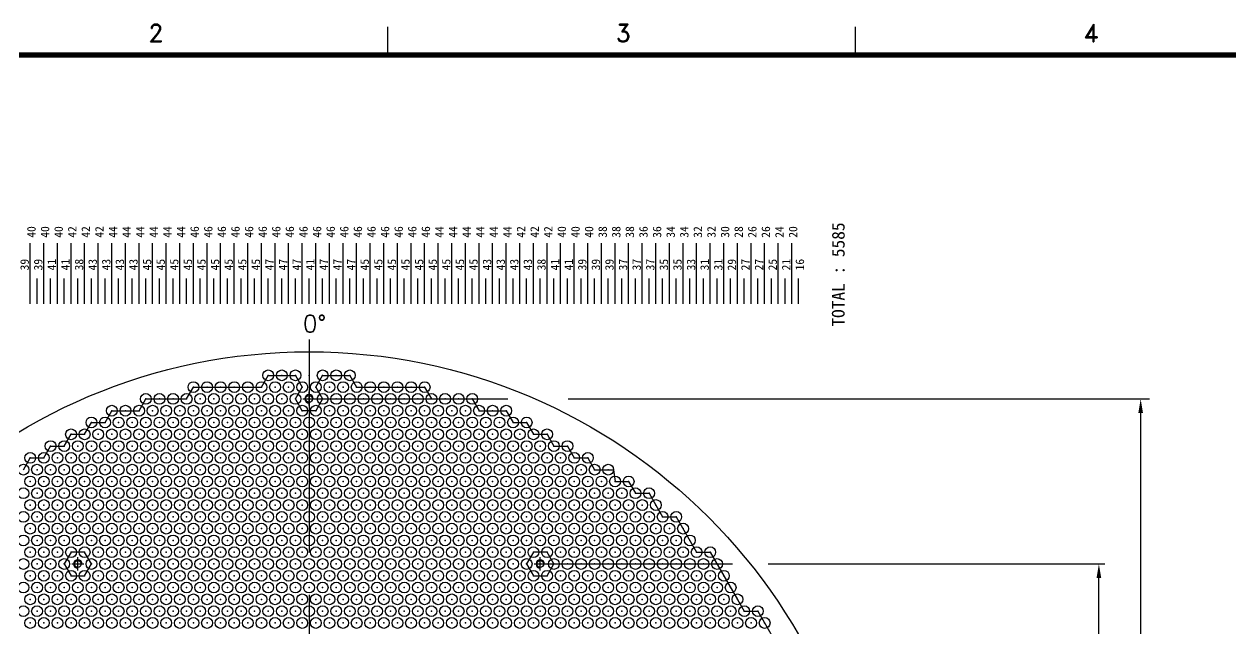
# Model space of a CAD drawing. Extents: x 193 to 9179, y 3 to 6441.
# Drawn here: x 1625 to 4464, y 5020 to 6441 of the extents above; entities that cross this region are included whole.
import ezdxf
from ezdxf.enums import TextEntityAlignment as Align

# ---------------------------------------------------------------- set-up
doc = ezdxf.new("R2010")
doc.units = 0
doc.header["$LTSCALE"] = 400
doc.header["$MEASUREMENT"] = 0
doc.linetypes.add('CENTER', pattern=[2, 1.25, -0.25, 0.25, -0.25])
doc.linetypes.add('HIDDEN', pattern=[0.375, 0.25, -0.125])
for name, color, linetype in [('1', 1, 'CENTER'), ('2', 2, 'HIDDEN'), ('3', 3, 'CONTINUOUS'), ('4', 4, 'CONTINUOUS')]:
    doc.layers.add(name, color=color, linetype=linetype)
doc.styles.add('ROMAND', font='romand')
doc.styles.add('ROMANS', font='romans.shx', dxfattribs={"bigfont": 'whgtxt.shx'})

msp = doc.modelspace()

# ---------------------------------------------------------------- linework, layer by layer
at = {"layer": '1'}
msp.add_line((2294.9, 5699.9), (2294.9, 2781.2), dxfattribs=at)
at = {"layer": '3', "linetype": 'CENTER'}
for p, q in [((2182.9, 5588.3), (2198.9, 5616)), ((2198.9, 5616), (2262.9, 5616)), ((2262.9, 5616), (2278.9, 5588.3)), ((2310.9, 5588.3), (2326.9, 5616)), ((2326.9, 5616), (2390.9, 5616)), ((2390.9, 5616), (2406.9, 5588.3)), ((2006.9, 5560.6), (2022.9, 5588.3)), ((2022.9, 5588.3), (2182.9, 5588.3)), ((2262.9, 5560.6), (2278.9, 5588.3)), ((2310.9, 5588.3), (2326.9, 5560.6)), ((2406.9, 5588.3), (2566.9, 5588.3)), ((2566.9, 5588.3), (2582.9, 5560.6)), ((1894.9, 5532.9), (1910.9, 5560.6)), ((1910.9, 5560.6), (2006.9, 5560.6)), ((2278.9, 5532.9), (2262.9, 5560.6)), ((2326.9, 5560.6), (2310.9, 5532.9)), ((2582.9, 5560.6), (2678.9, 5560.6)), ((2678.9, 5560.6), (2694.9, 5532.9)), ((1814.9, 5505.2), (1830.9, 5532.9)), ((1830.9, 5532.9), (1862.9, 5532.9)), ((1862.9, 5532.9), (1894.9, 5532.9)), ((2310.9, 5532.9), (2278.9, 5532.9)), ((2694.9, 5532.9), (2758.9, 5532.9)), ((2758.9, 5532.9), (2774.9, 5505.2)), ((1766.9, 5477.4), (1782.9, 5505.2)), ((1782.9, 5505.2), (1814.9, 5505.2)), ((2774.9, 5505.2), (2806.9, 5505.2)), ((2806.9, 5505.2), (2822.9, 5477.4)), ((1718.9, 5449.7), (1734.9, 5477.4)), ((1734.9, 5477.4), (1766.9, 5477.4)), ((2822.9, 5477.4), (2854.9, 5477.4)), ((2854.9, 5477.4), (2870.9, 5449.7)), ((1670.9, 5422), (1686.9, 5449.7)), ((1686.9, 5449.7), (1718.9, 5449.7)), ((2870.9, 5449.7), (2902.9, 5449.7)), ((2902.9, 5449.7), (2918.9, 5422)), ((1622.9, 5394.3), (1638.9, 5422)), ((1638.9, 5422), (1670.9, 5422)), ((2918.9, 5422), (2950.9, 5422)), ((2950.9, 5422), (2950.9, 5422)), ((2950.9, 5422), (2966.9, 5394.3)), ((2966.9, 5394.3), (3011.6, 5394.3)), ((3011.6, 5394.3), (3014.9, 5366.6)), ((3014.9, 5366.6), (3046.9, 5366.6)), ((3046.9, 5366.6), (3062.9, 5338.9)), ((3062.9, 5338.9), (3094.9, 5338.9)), ((3094.9, 5338.9), (3110.9, 5311.2)), ((3110.9, 5311.2), (3126.9, 5283.4)), ((3126.9, 5283.4), (3158.9, 5283.4)), ((3158.9, 5283.4), (3206.9, 5200.3)), ((1734.9, 5200.3), (1718.9, 5172.6)), ((1766.9, 5200.3), (1734.9, 5200.3)), ((1782.9, 5172.6), (1766.9, 5200.3)), ((2822.9, 5200.3), (2806.9, 5172.6)), ((2854.9, 5200.3), (2822.9, 5200.3)), ((2870.9, 5172.6), (2854.9, 5200.3)), ((3206.9, 5200.3), (3238.9, 5200.3)), ((3238.9, 5200.3), (3302.9, 5089.5)), ((1718.9, 5172.6), (1734.9, 5144.9)), ((1766.9, 5144.9), (1782.9, 5172.6)), ((2806.9, 5172.6), (2822.9, 5144.9)), ((2854.9, 5144.9), (2870.9, 5172.6)), ((1734.9, 5144.9), (1766.9, 5144.9)), ((2822.9, 5144.9), (2854.9, 5144.9)), ((3302.9, 5089.5), (3318.9, 5061.7)), ((3318.9, 5061.7), (3350.9, 5061.7)), ((3350.9, 5061.7), (3414.9, 4950.9))]:
    msp.add_line(p, q, dxfattribs=at)
at = {"layer": '3'}
for centre, radius in [((2294.9, 4341.2), 1330.2), ((2294.9, 5560.6), 8), ((1750.9, 5172.6), 8), ((2838.9, 5172.6), 8)]:
    msp.add_circle(centre, radius, dxfattribs=at)
at = {"layer": '4'}
for p, q in [((2480.5, 6369), (2480.5, 6435)), ((3580.5, 6369), (3580.5, 6435)), ((1638.9, 5784.2), (1638.9, 5926.9)), ((1670.9, 5784.2), (1670.9, 5926.9)), ((1702.9, 5784.2), (1702.9, 5926.9)), ((1734.9, 5784.2), (1734.9, 5926.9)), ((1766.9, 5784.2), (1766.9, 5926.9)), ((1798.9, 5784.2), (1798.9, 5926.9)), ((1830.9, 5784.2), (1830.9, 5926.9)), ((1862.9, 5784.2), (1862.9, 5926.9)), ((1894.9, 5784.2), (1894.9, 5926.9)), ((1926.9, 5784.2), (1926.9, 5926.9)), ((1958.9, 5784.2), (1958.9, 5926.9)), ((1990.9, 5784.2), (1990.9, 5926.9)), ((2022.9, 5784.2), (2022.9, 5926.9)), ((2054.9, 5784.2), (2054.9, 5926.9)), ((2086.9, 5784.2), (2086.9, 5926.9)), ((2118.9, 5784.2), (2118.9, 5926.9)), ((2150.9, 5784.2), (2150.9, 5926.9)), ((2182.9, 5784.2), (2182.9, 5926.9)), ((2214.9, 5784.2), (2214.9, 5926.9)), ((2246.9, 5784.2), (2246.9, 5926.9)), ((2278.9, 5784.2), (2278.9, 5926.9)), ((2310.9, 5784.2), (2310.9, 5926.9)), ((2342.9, 5784.2), (2342.9, 5926.9)), ((2374.9, 5784.2), (2374.9, 5926.9)), ((2406.9, 5784.2), (2406.9, 5926.9)), ((2438.9, 5784.2), (2438.9, 5926.9)), ((2470.9, 5784.2), (2470.9, 5926.9)), ((2502.9, 5784.2), (2502.9, 5926.9)), ((2534.9, 5784.2), (2534.9, 5926.9)), ((2566.9, 5784.2), (2566.9, 5926.9)), ((2598.9, 5784.2), (2598.9, 5926.9)), ((2630.9, 5784.2), (2630.9, 5926.9)), ((2662.9, 5784.2), (2662.9, 5926.9)), ((2694.9, 5784.2), (2694.9, 5926.9)), ((2726.9, 5784.2), (2726.9, 5926.9)), ((2758.9, 5784.2), (2758.9, 5926.9)), ((2790.9, 5784.2), (2790.9, 5926.9)), ((2822.9, 5784.2), (2822.9, 5926.9)), ((2854.9, 5784.2), (2854.9, 5926.9)), ((2886.9, 5784.2), (2886.9, 5926.9)), ((2918.9, 5784.2), (2918.9, 5926.9)), ((2950.9, 5784.2), (2950.9, 5926.9)), ((2982.9, 5784.2), (2982.9, 5926.9)), ((3014.9, 5784.2), (3014.9, 5926.9)), ((3046.9, 5784.2), (3046.9, 5926.9)), ((3078.9, 5784.2), (3078.9, 5926.9)), ((3110.9, 5784.2), (3110.9, 5926.9)), ((3142.9, 5784.2), (3142.9, 5926.9)), ((3174.9, 5784.2), (3174.9, 5926.9)), ((3206.9, 5784.2), (3206.9, 5926.9)), ((3238.9, 5784.2), (3238.9, 5926.9)), ((3270.9, 5784.2), (3270.9, 5926.9)), ((3302.9, 5784.2), (3302.9, 5926.9)), ((3334.9, 5784.2), (3334.9, 5926.9)), ((3366.9, 5784.2), (3366.9, 5926.9)), ((3398.9, 5784.2), (3398.9, 5926.9)), ((3430.9, 5784.2), (3430.9, 5926.9)), ((1654.9, 5784.2), (1654.9, 5843.6)), ((1686.9, 5784.2), (1686.9, 5843.6)), ((1718.9, 5784.2), (1718.9, 5843.6)), ((1750.9, 5784.2), (1750.9, 5843.6)), ((1782.9, 5784.2), (1782.9, 5843.6)), ((1814.9, 5784.2), (1814.9, 5843.6)), ((1846.9, 5784.2), (1846.9, 5843.6)), ((1878.9, 5784.2), (1878.9, 5843.6)), ((1910.9, 5784.2), (1910.9, 5843.6)), ((1942.9, 5784.2), (1942.9, 5843.6)), ((1974.9, 5784.2), (1974.9, 5843.6)), ((2006.9, 5784.2), (2006.9, 5843.6)), ((2038.9, 5784.2), (2038.9, 5843.6)), ((2070.9, 5784.2), (2070.9, 5843.6)), ((2102.9, 5784.2), (2102.9, 5843.6)), ((2134.9, 5784.2), (2134.9, 5843.6)), ((2166.9, 5784.2), (2166.9, 5843.6)), ((2198.9, 5784.2), (2198.9, 5843.6)), ((2230.9, 5784.2), (2230.9, 5843.6)), ((2262.9, 5784.2), (2262.9, 5843.6)), ((2294.9, 5784.2), (2294.9, 5843.6)), ((2326.9, 5784.2), (2326.9, 5843.6)), ((2358.9, 5784.2), (2358.9, 5843.6)), ((2390.9, 5784.2), (2390.9, 5843.6)), ((2422.9, 5784.2), (2422.9, 5843.6)), ((2454.9, 5784.2), (2454.9, 5843.6)), ((2486.9, 5784.2), (2486.9, 5843.6)), ((2518.9, 5784.2), (2518.9, 5843.6)), ((2550.9, 5784.2), (2550.9, 5843.6)), ((2582.9, 5784.2), (2582.9, 5843.6)), ((2614.9, 5784.2), (2614.9, 5843.6)), ((2646.9, 5784.2), (2646.9, 5843.6)), ((2678.9, 5784.2), (2678.9, 5843.6)), ((2710.9, 5784.2), (2710.9, 5843.6)), ((2742.9, 5784.2), (2742.9, 5843.6)), ((2774.9, 5784.2), (2774.9, 5843.6)), ((2806.9, 5784.2), (2806.9, 5843.6)), ((2838.9, 5784.2), (2838.9, 5843.6)), ((2870.9, 5784.2), (2870.9, 5843.6)), ((2902.9, 5784.2), (2902.9, 5843.6)), ((2934.9, 5784.2), (2934.9, 5843.6)), ((2966.9, 5784.2), (2966.9, 5843.6)), ((2998.9, 5784.2), (2998.9, 5843.6)), ((3030.9, 5784.2), (3030.9, 5843.6)), ((3062.9, 5784.2), (3062.9, 5843.6)), ((3094.9, 5784.2), (3094.9, 5843.6)), ((3126.9, 5784.2), (3126.9, 5843.6)), ((3158.9, 5784.2), (3158.9, 5843.6)), ((3190.9, 5784.2), (3190.9, 5843.6)), ((3222.9, 5784.2), (3222.9, 5843.6)), ((3254.9, 5784.2), (3254.9, 5843.6)), ((3286.9, 5784.2), (3286.9, 5843.6)), ((3318.9, 5784.2), (3318.9, 5843.6)), ((3350.9, 5784.2), (3350.9, 5843.6)), ((3382.9, 5784.2), (3382.9, 5843.6)), ((3414.9, 5784.2), (3414.9, 5843.6)), ((3446.9, 5784.2), (3446.9, 5843.6)), ((2294.9, 5545.2), (2294.9, 5576.9)), ((1750.9, 5157.2), (1750.9, 5188.9)), ((2838.9, 5157.2), (2838.9, 5188.9))]:
    msp.add_line(p, q, dxfattribs=at)
at = {"layer": '4', "color": 4}
for p, q in [((2280.5, 5560.6), (2309, 5560.6)), ((2305.9, 5560.6), (2762.8, 5560.6)), ((2904.2, 5560.6), (4272.1, 5560.6)), ((4251.6, 4374.2), (4251.6, 5527.6)), ((1736.5, 5172.6), (1765, 5172.6)), ((2824.5, 5172.6), (2853, 5172.6)), ((2849.9, 5172.6), (3291.4, 5172.6)), ((3375.1, 5172.6), (4167, 5172.6)), ((4153.3, 4374.2), (4153.3, 5139.6))]:
    msp.add_line(p, q, dxfattribs=at)
at = {"layer": '4', "const_width": 13.2}
msp.add_lwpolyline([(286, 165), (9086, 165), (9086, 6369), (286, 6369)], close=True, dxfattribs=at)
at = {"layer": '4'}
for centre in [(2198.9, 5616), (2230.9, 5616), (2262.9, 5616), (2326.9, 5616), (2358.9, 5616), (2390.9, 5616), (2022.9, 5588.3), (2054.9, 5588.3), (2086.9, 5588.3), (2118.9, 5588.3), (2150.9, 5588.3), (2182.9, 5588.3), (2214.9, 5588.3), (2246.9, 5588.3), (2278.9, 5588.3), (2310.9, 5588.3), (2342.9, 5588.3), (2374.9, 5588.3), (2406.9, 5588.3), (2438.9, 5588.3), (2470.9, 5588.3), (2502.9, 5588.3), (2534.9, 5588.3), (2566.9, 5588.3), (1910.9, 5560.6), (1942.9, 5560.6), (1974.9, 5560.6), (2006.9, 5560.6), (2038.9, 5560.6), (2070.9, 5560.6), (2102.9, 5560.6), (2134.9, 5560.6), (2166.9, 5560.6), (2198.9, 5560.6), (2230.9, 5560.6), (2262.9, 5560.6), (2326.9, 5560.6), (2358.9, 5560.6), (2390.9, 5560.6), (2422.9, 5560.6), (2454.9, 5560.6), (2486.9, 5560.6), (2518.9, 5560.6), (2550.9, 5560.6), (2582.9, 5560.6), (2614.9, 5560.6), (2646.9, 5560.6), (2678.9, 5560.6), (1830.9, 5532.9), (1862.9, 5532.9), (1894.9, 5532.9), (1926.9, 5532.9), (1958.9, 5532.9), (1990.9, 5532.9), (2022.9, 5532.9), (2054.9, 5532.9), (2086.9, 5532.9), (2118.9, 5532.9), (2150.9, 5532.9), (2182.9, 5532.9), (2214.9, 5532.9), (2246.9, 5532.9), (2278.9, 5532.9), (2310.9, 5532.9), (2342.9, 5532.9), (2374.9, 5532.9), (2406.9, 5532.9), (2438.9, 5532.9), (2470.9, 5532.9), (2502.9, 5532.9), (2534.9, 5532.9), (2566.9, 5532.9), (2598.9, 5532.9), (2630.9, 5532.9), (2662.9, 5532.9), (2694.9, 5532.9), (2726.9, 5532.9), (2758.9, 5532.9), (1782.9, 5505.2), (1814.9, 5505.2), (1846.9, 5505.2), (1878.9, 5505.2), (1910.9, 5505.2), (1942.9, 5505.2), (1974.9, 5505.2), (2006.9, 5505.2), (2038.9, 5505.2), (2070.9, 5505.2), (2102.9, 5505.2), (2134.9, 5505.2), (2166.9, 5505.2), (2198.9, 5505.2), (2230.9, 5505.2), (2262.9, 5505.2), (2294.9, 5505.2), (2326.9, 5505.2), (2358.9, 5505.2), (2390.9, 5505.2), (2422.9, 5505.2), (2454.9, 5505.2), (2486.9, 5505.2), (2518.9, 5505.2), (2550.9, 5505.2), (2582.9, 5505.2), (2614.9, 5505.2), (2646.9, 5505.2), (2678.9, 5505.2), (2710.9, 5505.2), (2742.9, 5505.2), (2774.9, 5505.2), (2806.9, 5505.2), (1734.9, 5477.4), (1766.9, 5477.4), (1798.9, 5477.4), (1830.9, 5477.4), (1862.9, 5477.4), (1894.9, 5477.4), (1926.9, 5477.4), (1958.9, 5477.4), (1990.9, 5477.4), (2022.9, 5477.4), (2054.9, 5477.4), (2086.9, 5477.4), (2118.9, 5477.4), (2150.9, 5477.4), (2182.9, 5477.4), (2214.9, 5477.4), (2246.9, 5477.4), (2278.9, 5477.4), (2310.9, 5477.4), (2342.9, 5477.4), (2374.9, 5477.4), (2406.9, 5477.4), (2438.9, 5477.4), (2470.9, 5477.4), (2502.9, 5477.4), (2534.9, 5477.4), (2566.9, 5477.4), (2598.9, 5477.4), (2630.9, 5477.4), (2662.9, 5477.4), (2694.9, 5477.4), (2726.9, 5477.4), (2758.9, 5477.4), (2790.9, 5477.4), (2822.9, 5477.4), (2854.9, 5477.4), (1686.9, 5449.7), (1718.9, 5449.7), (1750.9, 5449.7), (1782.9, 5449.7), (1814.9, 5449.7), (1846.9, 5449.7), (1878.9, 5449.7), (1910.9, 5449.7), (1942.9, 5449.7), (1974.9, 5449.7), (2006.9, 5449.7), (2038.9, 5449.7), (2070.9, 5449.7), (2102.9, 5449.7), (2134.9, 5449.7), (2166.9, 5449.7), (2198.9, 5449.7), (2230.9, 5449.7), (2262.9, 5449.7), (2294.9, 5449.7), (2326.9, 5449.7), (2358.9, 5449.7), (2390.9, 5449.7), (2422.9, 5449.7), (2454.9, 5449.7), (2486.9, 5449.7), (2518.9, 5449.7), (2550.9, 5449.7), (2582.9, 5449.7), (2614.9, 5449.7), (2646.9, 5449.7), (2678.9, 5449.7), (2710.9, 5449.7), (2742.9, 5449.7), (2774.9, 5449.7), (2806.9, 5449.7), (2838.9, 5449.7), (2870.9, 5449.7), (2902.9, 5449.7), (1638.9, 5422), (1670.9, 5422), (1702.9, 5422), (1734.9, 5422), (1766.9, 5422), (1798.9, 5422), (1830.9, 5422), (1862.9, 5422), (1894.9, 5422), (1926.9, 5422), (1958.9, 5422), (1990.9, 5422), (2022.9, 5422), (2054.9, 5422), (2086.9, 5422), (2118.9, 5422), (2150.9, 5422), (2182.9, 5422), (2214.9, 5422), (2246.9, 5422), (2278.9, 5422), (2310.9, 5422), (2342.9, 5422), (2374.9, 5422), (2406.9, 5422), (2438.9, 5422), (2470.9, 5422), (2502.9, 5422), (2534.9, 5422), (2566.9, 5422), (2598.9, 5422), (2630.9, 5422), (2662.9, 5422), (2694.9, 5422), (2726.9, 5422), (2758.9, 5422), (2790.9, 5422), (2822.9, 5422), (2854.9, 5422), (2886.9, 5422), (2918.9, 5422), (2950.9, 5422), (1622.9, 5394.3), (1654.9, 5394.3), (1686.9, 5394.3), (1718.9, 5394.3), (1750.9, 5394.3), (1782.9, 5394.3), (1814.9, 5394.3), (1846.9, 5394.3), (1878.9, 5394.3), (1910.9, 5394.3), (1942.9, 5394.3), (1974.9, 5394.3), (2006.9, 5394.3), (2038.9, 5394.3), (2070.9, 5394.3), (2102.9, 5394.3), (2134.9, 5394.3), (2166.9, 5394.3), (2198.9, 5394.3), (2230.9, 5394.3), (2262.9, 5394.3), (2294.9, 5394.3), (2326.9, 5394.3), (2358.9, 5394.3), (2390.9, 5394.3), (2422.9, 5394.3), (2454.9, 5394.3), (2486.9, 5394.3), (2518.9, 5394.3), (2550.9, 5394.3), (2582.9, 5394.3), (2614.9, 5394.3), (2646.9, 5394.3), (2678.9, 5394.3), (2710.9, 5394.3), (2742.9, 5394.3), (2774.9, 5394.3), (2806.9, 5394.3), (2838.9, 5394.3), (2870.9, 5394.3), (2902.9, 5394.3), (2934.9, 5394.3), (2966.9, 5394.3), (2998.9, 5394.3), (1638.9, 5366.6), (1670.9, 5366.6), (1702.9, 5366.6), (1734.9, 5366.6), (1766.9, 5366.6), (1798.9, 5366.6), (1830.9, 5366.6), (1862.9, 5366.6), (1894.9, 5366.6), (1926.9, 5366.6), (1958.9, 5366.6), (1990.9, 5366.6), (2022.9, 5366.6), (2054.9, 5366.6), (2086.9, 5366.6), (2118.9, 5366.6), (2150.9, 5366.6), (2182.9, 5366.6), (2214.9, 5366.6), (2246.9, 5366.6), (2278.9, 5366.6), (2310.9, 5366.6), (2342.9, 5366.6), (2374.9, 5366.6), (2406.9, 5366.6), (2438.9, 5366.6), (2470.9, 5366.6), (2502.9, 5366.6), (2534.9, 5366.6), (2566.9, 5366.6), (2598.9, 5366.6), (2630.9, 5366.6), (2662.9, 5366.6), (2694.9, 5366.6), (2726.9, 5366.6), (2758.9, 5366.6), (2790.9, 5366.6), (2822.9, 5366.6), (2854.9, 5366.6), (2886.9, 5366.6), (2918.9, 5366.6), (2950.9, 5366.6), (2982.9, 5366.6), (3014.9, 5366.6), (3046.9, 5366.6), (1622.9, 5338.9), (1654.9, 5338.9), (1686.9, 5338.9), (1718.9, 5338.9), (1750.9, 5338.9), (1782.9, 5338.9), (1814.9, 5338.9), (1846.9, 5338.9), (1878.9, 5338.9), (1910.9, 5338.9), (1942.9, 5338.9), (1974.9, 5338.9), (2006.9, 5338.9), (2038.9, 5338.9), (2070.9, 5338.9), (2102.9, 5338.9), (2134.9, 5338.9), (2166.9, 5338.9), (2198.9, 5338.9), (2230.9, 5338.9), (2262.9, 5338.9), (2294.9, 5338.9), (2326.9, 5338.9), (2358.9, 5338.9), (2390.9, 5338.9), (2422.9, 5338.9), (2454.9, 5338.9), (2486.9, 5338.9), (2518.9, 5338.9), (2550.9, 5338.9), (2582.9, 5338.9), (2614.9, 5338.9), (2646.9, 5338.9), (2678.9, 5338.9), (2710.9, 5338.9), (2742.9, 5338.9), (2774.9, 5338.9), (2806.9, 5338.9), (2838.9, 5338.9), (2870.9, 5338.9), (2902.9, 5338.9), (2934.9, 5338.9), (2966.9, 5338.9), (2998.9, 5338.9), (3030.9, 5338.9), (3062.9, 5338.9), (3094.9, 5338.9), (1638.9, 5311.2), (1670.9, 5311.2), (1702.9, 5311.2), (1734.9, 5311.2), (1766.9, 5311.2), (1798.9, 5311.2), (1830.9, 5311.2), (1862.9, 5311.2), (1894.9, 5311.2), (1926.9, 5311.2), (1958.9, 5311.2), (1990.9, 5311.2), (2022.9, 5311.2), (2054.9, 5311.2), (2086.9, 5311.2), (2118.9, 5311.2), (2150.9, 5311.2), (2182.9, 5311.2), (2214.9, 5311.2), (2246.9, 5311.2), (2278.9, 5311.2), (2310.9, 5311.2), (2342.9, 5311.2), (2374.9, 5311.2), (2406.9, 5311.2), (2438.9, 5311.2), (2470.9, 5311.2), (2502.9, 5311.2), (2534.9, 5311.2), (2566.9, 5311.2), (2598.9, 5311.2), (2630.9, 5311.2), (2662.9, 5311.2), (2694.9, 5311.2), (2726.9, 5311.2), (2758.9, 5311.2), (2790.9, 5311.2), (2822.9, 5311.2), (2854.9, 5311.2), (2886.9, 5311.2), (2918.9, 5311.2), (2950.9, 5311.2), (2982.9, 5311.2), (3014.9, 5311.2), (3046.9, 5311.2), (3078.9, 5311.2), (3110.9, 5311.2), (1622.9, 5283.4), (1654.9, 5283.4), (1686.9, 5283.4), (1718.9, 5283.4), (1750.9, 5283.4), (1782.9, 5283.4), (1814.9, 5283.4), (1846.9, 5283.4), (1878.9, 5283.4), (1910.9, 5283.4), (1942.9, 5283.4), (1974.9, 5283.4), (2006.9, 5283.4), (2038.9, 5283.4), (2070.9, 5283.4), (2102.9, 5283.4), (2134.9, 5283.4), (2166.9, 5283.4), (2198.9, 5283.4), (2230.9, 5283.4), (2262.9, 5283.4), (2294.9, 5283.4), (2326.9, 5283.4), (2358.9, 5283.4), (2390.9, 5283.4), (2422.9, 5283.4), (2454.9, 5283.4), (2486.9, 5283.4), (2518.9, 5283.4), (2550.9, 5283.4), (2582.9, 5283.4), (2614.9, 5283.4), (2646.9, 5283.4), (2678.9, 5283.4), (2710.9, 5283.4), (2742.9, 5283.4), (2774.9, 5283.4), (2806.9, 5283.4), (2838.9, 5283.4), (2870.9, 5283.4), (2902.9, 5283.4), (2934.9, 5283.4), (2966.9, 5283.4), (2998.9, 5283.4), (3030.9, 5283.4), (3062.9, 5283.4), (3094.9, 5283.4), (3126.9, 5283.4), (3158.9, 5283.4), (1638.9, 5255.7), (1670.9, 5255.7), (1702.9, 5255.7), (1734.9, 5255.7), (1766.9, 5255.7), (1798.9, 5255.7), (1830.9, 5255.7), (1862.9, 5255.7), (1894.9, 5255.7), (1926.9, 5255.7), (1958.9, 5255.7), (1990.9, 5255.7), (2022.9, 5255.7), (2054.9, 5255.7), (2086.9, 5255.7), (2118.9, 5255.7), (2150.9, 5255.7), (2182.9, 5255.7), (2214.9, 5255.7), (2246.9, 5255.7), (2278.9, 5255.7), (2310.9, 5255.7), (2342.9, 5255.7), (2374.9, 5255.7), (2406.9, 5255.7), (2438.9, 5255.7), (2470.9, 5255.7), (2502.9, 5255.7), (2534.9, 5255.7), (2566.9, 5255.7), (2598.9, 5255.7), (2630.9, 5255.7), (2662.9, 5255.7), (2694.9, 5255.7), (2726.9, 5255.7), (2758.9, 5255.7), (2790.9, 5255.7), (2822.9, 5255.7), (2854.9, 5255.7), (2886.9, 5255.7), (2918.9, 5255.7), (2950.9, 5255.7), (2982.9, 5255.7), (3014.9, 5255.7), (3046.9, 5255.7), (3078.9, 5255.7), (3110.9, 5255.7), (3142.9, 5255.7), (3174.9, 5255.7), (1622.9, 5228), (1654.9, 5228), (1686.9, 5228), (1718.9, 5228), (1750.9, 5228), (1782.9, 5228), (1814.9, 5228), (1846.9, 5228), (1878.9, 5228), (1910.9, 5228), (1942.9, 5228), (1974.9, 5228), (2006.9, 5228), (2038.9, 5228), (2070.9, 5228), (2102.9, 5228), (2134.9, 5228), (2166.9, 5228), (2198.9, 5228), (2230.9, 5228), (2262.9, 5228), (2294.9, 5228), (2326.9, 5228), (2358.9, 5228), (2390.9, 5228), (2422.9, 5228), (2454.9, 5228), (2486.9, 5228), (2518.9, 5228), (2550.9, 5228), (2582.9, 5228), (2614.9, 5228), (2646.9, 5228), (2678.9, 5228), (2710.9, 5228), (2742.9, 5228), (2774.9, 5228), (2806.9, 5228), (2838.9, 5228), (2870.9, 5228), (2902.9, 5228), (2934.9, 5228), (2966.9, 5228), (2998.9, 5228), (3030.9, 5228), (3062.9, 5228), (3094.9, 5228), (3126.9, 5228), (3158.9, 5228), (3190.9, 5228), (1638.9, 5200.3), (1670.9, 5200.3), (1702.9, 5200.3), (1734.9, 5200.3), (1766.9, 5200.3), (1798.9, 5200.3), (1830.9, 5200.3), (1862.9, 5200.3), (1894.9, 5200.3), (1926.9, 5200.3), (1958.9, 5200.3), (1990.9, 5200.3), (2022.9, 5200.3), (2054.9, 5200.3), (2086.9, 5200.3), (2118.9, 5200.3), (2150.9, 5200.3), (2182.9, 5200.3), (2214.9, 5200.3), (2246.9, 5200.3), (2278.9, 5200.3), (2310.9, 5200.3), (2342.9, 5200.3), (2374.9, 5200.3), (2406.9, 5200.3), (2438.9, 5200.3), (2470.9, 5200.3), (2502.9, 5200.3), (2534.9, 5200.3), (2566.9, 5200.3), (2598.9, 5200.3), (2630.9, 5200.3), (2662.9, 5200.3), (2694.9, 5200.3), (2726.9, 5200.3), (2758.9, 5200.3), (2790.9, 5200.3), (2822.9, 5200.3), (2854.9, 5200.3), (2886.9, 5200.3), (2918.9, 5200.3), (2950.9, 5200.3), (2982.9, 5200.3), (3014.9, 5200.3), (3046.9, 5200.3), (3078.9, 5200.3), (3110.9, 5200.3), (3142.9, 5200.3), (3174.9, 5200.3), (3206.9, 5200.3), (3238.9, 5200.3), (1622.9, 5172.6), (1654.9, 5172.6), (1686.9, 5172.6), (1718.9, 5172.6), (1782.9, 5172.6), (1814.9, 5172.6), (1846.9, 5172.6), (1878.9, 5172.6), (1910.9, 5172.6), (1942.9, 5172.6), (1974.9, 5172.6), (2006.9, 5172.6), (2038.9, 5172.6), (2070.9, 5172.6), (2102.9, 5172.6), (2134.9, 5172.6), (2166.9, 5172.6), (2198.9, 5172.6), (2230.9, 5172.6), (2262.9, 5172.6), (2294.9, 5172.6), (2326.9, 5172.6), (2358.9, 5172.6), (2390.9, 5172.6), (2422.9, 5172.6), (2454.9, 5172.6), (2486.9, 5172.6), (2518.9, 5172.6), (2550.9, 5172.6), (2582.9, 5172.6), (2614.9, 5172.6), (2646.9, 5172.6), (2678.9, 5172.6), (2710.9, 5172.6), (2742.9, 5172.6), (2774.9, 5172.6), (2806.9, 5172.6), (2870.9, 5172.6), (2902.9, 5172.6), (2934.9, 5172.6), (2966.9, 5172.6), (2998.9, 5172.6), (3030.9, 5172.6), (3062.9, 5172.6), (3094.9, 5172.6), (3126.9, 5172.6), (3158.9, 5172.6), (3190.9, 5172.6), (3222.9, 5172.6), (3254.9, 5172.6), (1638.9, 5144.9), (1670.9, 5144.9), (1702.9, 5144.9), (1734.9, 5144.9), (1766.9, 5144.9), (1798.9, 5144.9), (1830.9, 5144.9), (1862.9, 5144.9), (1894.9, 5144.9), (1926.9, 5144.9), (1958.9, 5144.9), (1990.9, 5144.9), (2022.9, 5144.9), (2054.9, 5144.9), (2086.9, 5144.9), (2118.9, 5144.9), (2150.9, 5144.9), (2182.9, 5144.9), (2214.9, 5144.9), (2246.9, 5144.9), (2278.9, 5144.9), (2310.9, 5144.9), (2342.9, 5144.9), (2374.9, 5144.9), (2406.9, 5144.9), (2438.9, 5144.9), (2470.9, 5144.9), (2502.9, 5144.9), (2534.9, 5144.9), (2566.9, 5144.9), (2598.9, 5144.9), (2630.9, 5144.9), (2662.9, 5144.9), (2694.9, 5144.9), (2726.9, 5144.9), (2758.9, 5144.9), (2790.9, 5144.9), (2822.9, 5144.9), (2854.9, 5144.9), (2886.9, 5144.9), (2918.9, 5144.9), (2950.9, 5144.9), (2982.9, 5144.9), (3014.9, 5144.9), (3046.9, 5144.9), (3078.9, 5144.9), (3110.9, 5144.9), (3142.9, 5144.9), (3174.9, 5144.9), (3206.9, 5144.9), (3238.9, 5144.9), (3270.9, 5144.9), (1622.9, 5117.2), (1654.9, 5117.2), (1686.9, 5117.2), (1718.9, 5117.2), (1750.9, 5117.2), (1782.9, 5117.2), (1814.9, 5117.2), (1846.9, 5117.2), (1878.9, 5117.2), (1910.9, 5117.2), (1942.9, 5117.2), (1974.9, 5117.2), (2006.9, 5117.2), (2038.9, 5117.2), (2070.9, 5117.2), (2102.9, 5117.2), (2134.9, 5117.2), (2166.9, 5117.2), (2198.9, 5117.2), (2230.9, 5117.2), (2262.9, 5117.2), (2294.9, 5117.2), (2326.9, 5117.2), (2358.9, 5117.2), (2390.9, 5117.2), (2422.9, 5117.2), (2454.9, 5117.2), (2486.9, 5117.2), (2518.9, 5117.2), (2550.9, 5117.2), (2582.9, 5117.2), (2614.9, 5117.2), (2646.9, 5117.2), (2678.9, 5117.2), (2710.9, 5117.2), (2742.9, 5117.2), (2774.9, 5117.2), (2806.9, 5117.2), (2838.9, 5117.2), (2870.9, 5117.2), (2902.9, 5117.2), (2934.9, 5117.2), (2966.9, 5117.2), (2998.9, 5117.2), (3030.9, 5117.2), (3062.9, 5117.2), (3094.9, 5117.2), (3126.9, 5117.2), (3158.9, 5117.2), (3190.9, 5117.2), (3222.9, 5117.2), (3254.9, 5117.2), (3286.9, 5117.2), (1638.9, 5089.5), (1670.9, 5089.5), (1702.9, 5089.5), (1734.9, 5089.5), (1766.9, 5089.5), (1798.9, 5089.5), (1830.9, 5089.5), (1862.9, 5089.5), (1894.9, 5089.5), (1926.9, 5089.5), (1958.9, 5089.5), (1990.9, 5089.5), (2022.9, 5089.5), (2054.9, 5089.5), (2086.9, 5089.5), (2118.9, 5089.5), (2150.9, 5089.5), (2182.9, 5089.5), (2214.9, 5089.5), (2246.9, 5089.5), (2278.9, 5089.5), (2310.9, 5089.5), (2342.9, 5089.5), (2374.9, 5089.5), (2406.9, 5089.5), (2438.9, 5089.5), (2470.9, 5089.5), (2502.9, 5089.5), (2534.9, 5089.5), (2566.9, 5089.5), (2598.9, 5089.5), (2630.9, 5089.5), (2662.9, 5089.5), (2694.9, 5089.5), (2726.9, 5089.5), (2758.9, 5089.5), (2790.9, 5089.5), (2822.9, 5089.5), (2854.9, 5089.5), (2886.9, 5089.5), (2918.9, 5089.5), (2950.9, 5089.5), (2982.9, 5089.5), (3014.9, 5089.5), (3046.9, 5089.5), (3078.9, 5089.5), (3110.9, 5089.5), (3142.9, 5089.5), (3174.9, 5089.5), (3206.9, 5089.5), (3238.9, 5089.5), (3270.9, 5089.5), (3302.9, 5089.5), (1622.9, 5061.7), (1654.9, 5061.7), (1686.9, 5061.7), (1718.9, 5061.7), (1750.9, 5061.7), (1782.9, 5061.7), (1814.9, 5061.7), (1846.9, 5061.7), (1878.9, 5061.7), (1910.9, 5061.7), (1942.9, 5061.7), (1974.9, 5061.7), (2006.9, 5061.7), (2038.9, 5061.7), (2070.9, 5061.7), (2102.9, 5061.7), (2134.9, 5061.7), (2166.9, 5061.7), (2198.9, 5061.7), (2230.9, 5061.7), (2262.9, 5061.7), (2294.9, 5061.7), (2326.9, 5061.7), (2358.9, 5061.7), (2390.9, 5061.7), (2422.9, 5061.7), (2454.9, 5061.7), (2486.9, 5061.7), (2518.9, 5061.7), (2550.9, 5061.7), (2582.9, 5061.7), (2614.9, 5061.7), (2646.9, 5061.7), (2678.9, 5061.7), (2710.9, 5061.7), (2742.9, 5061.7), (2774.9, 5061.7), (2806.9, 5061.7), (2838.9, 5061.7), (2870.9, 5061.7), (2902.9, 5061.7), (2934.9, 5061.7), (2966.9, 5061.7), (2998.9, 5061.7), (3030.9, 5061.7), (3062.9, 5061.7), (3094.9, 5061.7), (3126.9, 5061.7), (3158.9, 5061.7), (3190.9, 5061.7), (3222.9, 5061.7), (3254.9, 5061.7), (3286.9, 5061.7), (3318.9, 5061.7), (3350.9, 5061.7), (1638.9, 5034), (1670.9, 5034), (1702.9, 5034), (1734.9, 5034), (1766.9, 5034), (1798.9, 5034), (1830.9, 5034), (1862.9, 5034), (1894.9, 5034), (1926.9, 5034), (1958.9, 5034), (1990.9, 5034), (2022.9, 5034), (2054.9, 5034), (2086.9, 5034), (2118.9, 5034), (2150.9, 5034), (2182.9, 5034), (2214.9, 5034), (2246.9, 5034), (2278.9, 5034), (2310.9, 5034), (2342.9, 5034), (2374.9, 5034), (2406.9, 5034), (2438.9, 5034), (2470.9, 5034), (2502.9, 5034), (2534.9, 5034), (2566.9, 5034), (2598.9, 5034), (2630.9, 5034), (2662.9, 5034), (2694.9, 5034), (2726.9, 5034), (2758.9, 5034), (2790.9, 5034), (2822.9, 5034), (2854.9, 5034), (2886.9, 5034), (2918.9, 5034), (2950.9, 5034), (2982.9, 5034), (3014.9, 5034), (3046.9, 5034), (3078.9, 5034), (3110.9, 5034), (3142.9, 5034), (3174.9, 5034), (3206.9, 5034), (3238.9, 5034), (3270.9, 5034), (3302.9, 5034), (3334.9, 5034), (3366.9, 5034)]:
    msp.add_circle(centre, 12.7, dxfattribs=at)
for centre in [(2294.9, 5560.6), (1750.9, 5172.6), (2838.9, 5172.6)]:
    msp.add_arc(centre, 10, 0, 270, dxfattribs=at)
for p in [(2198.9, 5616), (2230.9, 5616), (2262.9, 5616), (2294.9, 5616), (2326.9, 5616), (2358.9, 5616), (2390.9, 5616), (2022.9, 5588.3), (2054.9, 5588.3), (2086.9, 5588.3), (2118.9, 5588.3), (2150.9, 5588.3), (2182.9, 5588.3), (2214.9, 5588.3), (2246.9, 5588.3), (2278.9, 5588.3), (2310.9, 5588.3), (2342.9, 5588.3), (2374.9, 5588.3), (2406.9, 5588.3), (2438.9, 5588.3), (2470.9, 5588.3), (2502.9, 5588.3), (2534.9, 5588.3), (2566.9, 5588.3), (1910.9, 5560.6), (1942.9, 5560.6), (1974.9, 5560.6), (2006.9, 5560.6), (2038.9, 5560.6), (2070.9, 5560.6), (2102.9, 5560.6), (2134.9, 5560.6), (2166.9, 5560.6), (2198.9, 5560.6), (2230.9, 5560.6), (2262.9, 5560.6), (2294.9, 5560.6), (2326.9, 5560.6), (2358.9, 5560.6), (2390.9, 5560.6), (2422.9, 5560.6), (2454.9, 5560.6), (2486.9, 5560.6), (2518.9, 5560.6), (2550.9, 5560.6), (2582.9, 5560.6), (2614.9, 5560.6), (2646.9, 5560.6), (2678.9, 5560.6), (1830.9, 5532.9), (1862.9, 5532.9), (1894.9, 5532.9), (1926.9, 5532.9), (1958.9, 5532.9), (1990.9, 5532.9), (2022.9, 5532.9), (2054.9, 5532.9), (2086.9, 5532.9), (2118.9, 5532.9), (2150.9, 5532.9), (2182.9, 5532.9), (2214.9, 5532.9), (2246.9, 5532.9), (2278.9, 5532.9), (2310.9, 5532.9), (2342.9, 5532.9), (2374.9, 5532.9), (2406.9, 5532.9), (2438.9, 5532.9), (2470.9, 5532.9), (2502.9, 5532.9), (2534.9, 5532.9), (2566.9, 5532.9), (2598.9, 5532.9), (2630.9, 5532.9), (2662.9, 5532.9), (2694.9, 5532.9), (2726.9, 5532.9), (2758.9, 5532.9), (1782.9, 5505.2), (1814.9, 5505.2), (1846.9, 5505.2), (1878.9, 5505.2), (1910.9, 5505.2), (1942.9, 5505.2), (1974.9, 5505.2), (2006.9, 5505.2), (2038.9, 5505.2), (2070.9, 5505.2), (2102.9, 5505.2), (2134.9, 5505.2), (2166.9, 5505.2), (2198.9, 5505.2), (2230.9, 5505.2), (2262.9, 5505.2), (2294.9, 5505.2), (2326.9, 5505.2), (2358.9, 5505.2), (2390.9, 5505.2), (2422.9, 5505.2), (2454.9, 5505.2), (2486.9, 5505.2), (2518.9, 5505.2), (2550.9, 5505.2), (2582.9, 5505.2), (2614.9, 5505.2), (2646.9, 5505.2), (2678.9, 5505.2), (2710.9, 5505.2), (2742.9, 5505.2), (2774.9, 5505.2), (2806.9, 5505.2), (1734.9, 5477.4), (1766.9, 5477.4), (1798.9, 5477.4), (1830.9, 5477.4), (1862.9, 5477.4), (1894.9, 5477.4), (1926.9, 5477.4), (1958.9, 5477.4), (1990.9, 5477.4), (2022.9, 5477.4), (2054.9, 5477.4), (2086.9, 5477.4), (2118.9, 5477.4), (2150.9, 5477.4), (2182.9, 5477.4), (2214.9, 5477.4), (2246.9, 5477.4), (2278.9, 5477.4), (2310.9, 5477.4), (2342.9, 5477.4), (2374.9, 5477.4), (2406.9, 5477.4), (2438.9, 5477.4), (2470.9, 5477.4), (2502.9, 5477.4), (2534.9, 5477.4), (2566.9, 5477.4), (2598.9, 5477.4), (2630.9, 5477.4), (2662.9, 5477.4), (2694.9, 5477.4), (2726.9, 5477.4), (2758.9, 5477.4), (2790.9, 5477.4), (2822.9, 5477.4), (2854.9, 5477.4), (1686.9, 5449.7), (1718.9, 5449.7), (1750.9, 5449.7), (1782.9, 5449.7), (1814.9, 5449.7), (1846.9, 5449.7), (1878.9, 5449.7), (1910.9, 5449.7), (1942.9, 5449.7), (1974.9, 5449.7), (2006.9, 5449.7), (2038.9, 5449.7), (2070.9, 5449.7), (2102.9, 5449.7), (2134.9, 5449.7), (2166.9, 5449.7), (2198.9, 5449.7), (2230.9, 5449.7), (2262.9, 5449.7), (2294.9, 5449.7), (2326.9, 5449.7), (2358.9, 5449.7), (2390.9, 5449.7), (2422.9, 5449.7), (2454.9, 5449.7), (2486.9, 5449.7), (2518.9, 5449.7), (2550.9, 5449.7), (2582.9, 5449.7), (2614.9, 5449.7), (2646.9, 5449.7), (2678.9, 5449.7), (2710.9, 5449.7), (2742.9, 5449.7), (2774.9, 5449.7), (2806.9, 5449.7), (2838.9, 5449.7), (2870.9, 5449.7), (2902.9, 5449.7), (1638.9, 5422), (1670.9, 5422), (1702.9, 5422), (1734.9, 5422), (1766.9, 5422), (1798.9, 5422), (1830.9, 5422), (1862.9, 5422), (1894.9, 5422), (1926.9, 5422), (1958.9, 5422), (1990.9, 5422), (2022.9, 5422), (2054.9, 5422), (2086.9, 5422), (2118.9, 5422), (2150.9, 5422), (2182.9, 5422), (2214.9, 5422), (2246.9, 5422), (2278.9, 5422), (2310.9, 5422), (2342.9, 5422), (2374.9, 5422), (2406.9, 5422), (2438.9, 5422), (2470.9, 5422), (2502.9, 5422), (2534.9, 5422), (2566.9, 5422), (2598.9, 5422), (2630.9, 5422), (2662.9, 5422), (2694.9, 5422), (2726.9, 5422), (2758.9, 5422), (2790.9, 5422), (2822.9, 5422), (2854.9, 5422), (2886.9, 5422), (2918.9, 5422), (2950.9, 5422), (1638.9, 5366.6), (1654.9, 5394.3), (1670.9, 5366.6), (1686.9, 5394.3), (1702.9, 5366.6), (1718.9, 5394.3), (1734.9, 5366.6), (1750.9, 5394.3), (1766.9, 5366.6), (1782.9, 5394.3), (1798.9, 5366.6), (1814.9, 5394.3), (1830.9, 5366.6), (1846.9, 5394.3), (1862.9, 5366.6), (1878.9, 5394.3), (1894.9, 5366.6), (1910.9, 5394.3), (1926.9, 5366.6), (1942.9, 5394.3), (1958.9, 5366.6), (1974.9, 5394.3), (1990.9, 5366.6), (2006.9, 5394.3), (2022.9, 5366.6), (2038.9, 5394.3), (2054.9, 5366.6), (2070.9, 5394.3), (2086.9, 5366.6), (2102.9, 5394.3), (2118.9, 5366.6), (2134.9, 5394.3), (2150.9, 5366.6), (2166.9, 5394.3), (2182.9, 5366.6), (2198.9, 5394.3), (2214.9, 5366.6), (2230.9, 5394.3), (2246.9, 5366.6), (2262.9, 5394.3), (2278.9, 5366.6), (2294.9, 5394.3), (2310.9, 5366.6), (2326.9, 5394.3), (2342.9, 5366.6), (2358.9, 5394.3), (2374.9, 5366.6), (2390.9, 5394.3), (2406.9, 5366.6), (2422.9, 5394.3), (2438.9, 5366.6), (2454.9, 5394.3), (2470.9, 5366.6), (2486.9, 5394.3), (2502.9, 5366.6), (2518.9, 5394.3), (2534.9, 5366.6), (2550.9, 5394.3), (2566.9, 5366.6), (2582.9, 5394.3), (2598.9, 5366.6), (2614.9, 5394.3), (2630.9, 5366.6), (2646.9, 5394.3), (2662.9, 5366.6), (2678.9, 5394.3), (2694.9, 5366.6), (2710.9, 5394.3), (2726.9, 5366.6), (2742.9, 5394.3), (2758.9, 5366.6), (2774.9, 5394.3), (2790.9, 5366.6), (2806.9, 5394.3), (2822.9, 5366.6), (2838.9, 5394.3), (2854.9, 5366.6), (2870.9, 5394.3), (2886.9, 5366.6), (2902.9, 5394.3), (2918.9, 5366.6), (2934.9, 5394.3), (2950.9, 5366.6), (2966.9, 5394.3), (2982.9, 5366.6), (2998.9, 5394.3), (3014.9, 5366.6), (3046.9, 5366.6), (1654.9, 5338.9), (1686.9, 5338.9), (1718.9, 5338.9), (1750.9, 5338.9), (1782.9, 5338.9), (1814.9, 5338.9), (1846.9, 5338.9), (1878.9, 5338.9), (1910.9, 5338.9), (1942.9, 5338.9), (1974.9, 5338.9), (2006.9, 5338.9), (2038.9, 5338.9), (2070.9, 5338.9), (2102.9, 5338.9), (2134.9, 5338.9), (2166.9, 5338.9), (2198.9, 5338.9), (2230.9, 5338.9), (2262.9, 5338.9), (2294.9, 5338.9), (2326.9, 5338.9), (2358.9, 5338.9), (2390.9, 5338.9), (2422.9, 5338.9), (2454.9, 5338.9), (2486.9, 5338.9), (2518.9, 5338.9), (2550.9, 5338.9), (2582.9, 5338.9), (2614.9, 5338.9), (2646.9, 5338.9), (2678.9, 5338.9), (2710.9, 5338.9), (2742.9, 5338.9), (2774.9, 5338.9), (2806.9, 5338.9), (2838.9, 5338.9), (2870.9, 5338.9), (2902.9, 5338.9), (2934.9, 5338.9), (2966.9, 5338.9), (2998.9, 5338.9), (3030.9, 5338.9), (3062.9, 5338.9), (3094.9, 5338.9), (1638.9, 5311.2), (1670.9, 5311.2), (1702.9, 5311.2), (1734.9, 5311.2), (1766.9, 5311.2), (1798.9, 5311.2), (1830.9, 5311.2), (1862.9, 5311.2), (1894.9, 5311.2), (1926.9, 5311.2), (1958.9, 5311.2), (1990.9, 5311.2), (2022.9, 5311.2), (2054.9, 5311.2), (2086.9, 5311.2), (2118.9, 5311.2), (2150.9, 5311.2), (2182.9, 5311.2), (2214.9, 5311.2), (2246.9, 5311.2), (2278.9, 5311.2), (2310.9, 5311.2), (2342.9, 5311.2), (2374.9, 5311.2), (2406.9, 5311.2), (2438.9, 5311.2), (2470.9, 5311.2), (2502.9, 5311.2), (2534.9, 5311.2), (2566.9, 5311.2), (2598.9, 5311.2), (2630.9, 5311.2), (2662.9, 5311.2), (2694.9, 5311.2), (2726.9, 5311.2), (2758.9, 5311.2), (2790.9, 5311.2), (2822.9, 5311.2), (2854.9, 5311.2), (2886.9, 5311.2), (2918.9, 5311.2), (2950.9, 5311.2), (2982.9, 5311.2), (3014.9, 5311.2), (3046.9, 5311.2), (3078.9, 5311.2), (3110.9, 5311.2), (1654.9, 5283.4), (1686.9, 5283.4), (1718.9, 5283.4), (1750.9, 5283.4), (1782.9, 5283.4), (1814.9, 5283.4), (1846.9, 5283.4), (1878.9, 5283.4), (1910.9, 5283.4), (1942.9, 5283.4), (1974.9, 5283.4), (2006.9, 5283.4), (2038.9, 5283.4), (2070.9, 5283.4), (2102.9, 5283.4), (2134.9, 5283.4), (2166.9, 5283.4), (2198.9, 5283.4), (2230.9, 5283.4), (2262.9, 5283.4), (2294.9, 5283.4), (2326.9, 5283.4), (2358.9, 5283.4), (2390.9, 5283.4), (2422.9, 5283.4), (2454.9, 5283.4), (2486.9, 5283.4), (2518.9, 5283.4), (2550.9, 5283.4), (2582.9, 5283.4), (2614.9, 5283.4), (2646.9, 5283.4), (2678.9, 5283.4), (2710.9, 5283.4), (2742.9, 5283.4), (2774.9, 5283.4), (2806.9, 5283.4), (2838.9, 5283.4), (2870.9, 5283.4), (2902.9, 5283.4), (2934.9, 5283.4), (2966.9, 5283.4), (2998.9, 5283.4), (3030.9, 5283.4), (3062.9, 5283.4), (3094.9, 5283.4), (3126.9, 5283.4), (3158.9, 5283.4), (1638.9, 5255.7), (1670.9, 5255.7), (1702.9, 5255.7), (1734.9, 5255.7), (1766.9, 5255.7), (1798.9, 5255.7), (1830.9, 5255.7), (1862.9, 5255.7), (1894.9, 5255.7), (1926.9, 5255.7), (1958.9, 5255.7), (1990.9, 5255.7), (2022.9, 5255.7), (2054.9, 5255.7), (2086.9, 5255.7), (2118.9, 5255.7), (2150.9, 5255.7), (2182.9, 5255.7), (2214.9, 5255.7), (2246.9, 5255.7), (2278.9, 5255.7), (2310.9, 5255.7), (2342.9, 5255.7), (2374.9, 5255.7), (2406.9, 5255.7), (2438.9, 5255.7), (2470.9, 5255.7), (2502.9, 5255.7), (2534.9, 5255.7), (2566.9, 5255.7), (2598.9, 5255.7), (2630.9, 5255.7), (2662.9, 5255.7), (2694.9, 5255.7), (2726.9, 5255.7), (2758.9, 5255.7), (2790.9, 5255.7), (2822.9, 5255.7), (2854.9, 5255.7), (2886.9, 5255.7), (2918.9, 5255.7), (2950.9, 5255.7), (2982.9, 5255.7), (3014.9, 5255.7), (3046.9, 5255.7), (3078.9, 5255.7), (3110.9, 5255.7), (3142.9, 5255.7), (3174.9, 5255.7), (1654.9, 5228), (1686.9, 5228), (1718.9, 5228), (1750.9, 5228), (1782.9, 5228), (1814.9, 5228), (1846.9, 5228), (1878.9, 5228), (1910.9, 5228), (1942.9, 5228), (1974.9, 5228), (2006.9, 5228), (2038.9, 5228), (2070.9, 5228), (2102.9, 5228), (2134.9, 5228), (2166.9, 5228), (2198.9, 5228), (2230.9, 5228), (2262.9, 5228), (2294.9, 5228), (2326.9, 5228), (2358.9, 5228), (2390.9, 5228), (2422.9, 5228), (2454.9, 5228), (2486.9, 5228), (2518.9, 5228), (2550.9, 5228), (2582.9, 5228), (2614.9, 5228), (2646.9, 5228), (2678.9, 5228), (2710.9, 5228), (2742.9, 5228), (2774.9, 5228), (2806.9, 5228), (2838.9, 5228), (2870.9, 5228), (2902.9, 5228), (2934.9, 5228), (2966.9, 5228), (2998.9, 5228), (3030.9, 5228), (3062.9, 5228), (3094.9, 5228), (3126.9, 5228), (3158.9, 5228), (3190.9, 5228), (1638.9, 5200.3), (1670.9, 5200.3), (1702.9, 5200.3), (1734.9, 5200.3), (1766.9, 5200.3), (1798.9, 5200.3), (1830.9, 5200.3), (1862.9, 5200.3), (1894.9, 5200.3), (1926.9, 5200.3), (1958.9, 5200.3), (1990.9, 5200.3), (2022.9, 5200.3), (2054.9, 5200.3), (2086.9, 5200.3), (2118.9, 5200.3), (2150.9, 5200.3), (2182.9, 5200.3), (2214.9, 5200.3), (2246.9, 5200.3), (2278.9, 5200.3), (2310.9, 5200.3), (2342.9, 5200.3), (2374.9, 5200.3), (2406.9, 5200.3), (2438.9, 5200.3), (2470.9, 5200.3), (2502.9, 5200.3), (2534.9, 5200.3), (2566.9, 5200.3), (2598.9, 5200.3), (2630.9, 5200.3), (2662.9, 5200.3), (2694.9, 5200.3), (2726.9, 5200.3), (2758.9, 5200.3), (2790.9, 5200.3), (2822.9, 5200.3), (2854.9, 5200.3), (2886.9, 5200.3), (2918.9, 5200.3), (2950.9, 5200.3), (2982.9, 5200.3), (3014.9, 5200.3), (3046.9, 5200.3), (3078.9, 5200.3), (3110.9, 5200.3), (3142.9, 5200.3), (3174.9, 5200.3), (3206.9, 5200.3), (3238.9, 5200.3), (1654.9, 5172.6), (1686.9, 5172.6), (1718.9, 5172.6), (1750.9, 5172.6), (1782.9, 5172.6), (1814.9, 5172.6), (1846.9, 5172.6), (1878.9, 5172.6), (1910.9, 5172.6), (1942.9, 5172.6), (1974.9, 5172.6), (2006.9, 5172.6), (2038.9, 5172.6), (2070.9, 5172.6), (2102.9, 5172.6), (2134.9, 5172.6), (2166.9, 5172.6), (2198.9, 5172.6), (2230.9, 5172.6), (2262.9, 5172.6), (2294.9, 5172.6), (2326.9, 5172.6), (2358.9, 5172.6), (2390.9, 5172.6), (2422.9, 5172.6), (2454.9, 5172.6), (2486.9, 5172.6), (2518.9, 5172.6), (2550.9, 5172.6), (2582.9, 5172.6), (2614.9, 5172.6), (2646.9, 5172.6), (2678.9, 5172.6), (2710.9, 5172.6), (2742.9, 5172.6), (2774.9, 5172.6), (2806.9, 5172.6), (2838.8, 5172.6), (2838.9, 5172.6), (2838.9, 5172.6), (2870.9, 5172.6), (2902.9, 5172.6), (2934.9, 5172.6), (2966.9, 5172.6), (2998.9, 5172.6), (3030.9, 5172.6), (3062.9, 5172.6), (3094.9, 5172.6), (3126.9, 5172.6), (3158.9, 5172.6), (3190.9, 5172.6), (3222.9, 5172.6), (3254.9, 5172.6), (1638.9, 5144.9), (1670.9, 5144.9), (1702.9, 5144.9), (1734.9, 5144.9), (1766.9, 5144.9), (1798.9, 5144.9), (1830.9, 5144.9), (1862.9, 5144.9), (1894.9, 5144.9), (1926.9, 5144.9), (1958.9, 5144.9), (1990.9, 5144.9), (2022.9, 5144.9), (2054.9, 5144.9), (2086.9, 5144.9), (2118.9, 5144.9), (2150.9, 5144.9), (2182.9, 5144.9), (2214.9, 5144.9), (2246.9, 5144.9), (2278.9, 5144.9), (2310.9, 5144.9), (2342.9, 5144.9), (2374.9, 5144.9), (2406.9, 5144.9), (2438.9, 5144.9), (2470.9, 5144.9), (2502.9, 5144.9), (2534.9, 5144.9), (2566.9, 5144.9), (2598.9, 5144.9), (2630.9, 5144.9), (2662.9, 5144.9), (2694.9, 5144.9), (2726.9, 5144.9), (2758.9, 5144.9), (2790.9, 5144.9), (2822.9, 5144.9), (2854.9, 5144.9), (2886.9, 5144.9), (2918.9, 5144.9), (2950.9, 5144.9), (2982.9, 5144.9), (3014.9, 5144.9), (3046.9, 5144.9), (3078.9, 5144.9), (3110.9, 5144.9), (3142.9, 5144.9), (3174.9, 5144.9), (3206.9, 5144.9), (3238.9, 5144.9), (3270.9, 5144.9), (1654.9, 5117.2), (1686.9, 5117.2), (1718.9, 5117.2), (1750.9, 5117.2), (1782.9, 5117.2), (1814.9, 5117.2), (1846.9, 5117.2), (1878.9, 5117.2), (1910.9, 5117.2), (1942.9, 5117.2), (1974.9, 5117.2), (2006.9, 5117.2), (2038.9, 5117.2), (2070.9, 5117.2), (2102.9, 5117.2), (2134.9, 5117.2), (2166.9, 5117.2), (2198.9, 5117.2), (2230.9, 5117.2), (2262.9, 5117.2), (2294.9, 5117.2), (2326.9, 5117.2), (2358.9, 5117.2), (2390.9, 5117.2), (2422.9, 5117.2), (2454.9, 5117.2), (2486.9, 5117.2), (2518.9, 5117.2), (2550.9, 5117.2), (2582.9, 5117.2), (2614.9, 5117.2), (2646.9, 5117.2), (2678.9, 5117.2), (2710.9, 5117.2), (2742.9, 5117.2), (2774.9, 5117.2), (2806.9, 5117.2), (2838.9, 5117.2), (2870.9, 5117.2), (2902.9, 5117.2), (2934.9, 5117.2), (2966.9, 5117.2), (2998.9, 5117.2), (3030.9, 5117.2), (3062.9, 5117.2), (3094.9, 5117.2), (3126.9, 5117.2), (3158.9, 5117.2), (3190.9, 5117.2), (3222.9, 5117.2), (3254.9, 5117.2), (3286.9, 5117.2), (1638.9, 5089.5), (1670.9, 5089.5), (1702.9, 5089.5), (1734.9, 5089.5), (1766.9, 5089.5), (1798.9, 5089.5), (1830.9, 5089.5), (1862.9, 5089.5), (1894.9, 5089.5), (1926.9, 5089.5), (1958.9, 5089.5), (1990.9, 5089.5), (2022.9, 5089.5), (2054.9, 5089.5), (2086.9, 5089.5), (2118.9, 5089.5), (2150.9, 5089.5), (2182.9, 5089.5), (2214.9, 5089.5), (2246.9, 5089.5), (2278.9, 5089.5), (2310.9, 5089.5), (2342.9, 5089.5), (2374.9, 5089.5), (2406.9, 5089.5), (2438.9, 5089.5), (2470.9, 5089.5), (2502.9, 5089.5), (2534.9, 5089.5), (2566.9, 5089.5), (2598.9, 5089.5), (2630.9, 5089.5), (2662.9, 5089.5), (2694.9, 5089.5), (2726.9, 5089.5), (2758.9, 5089.5), (2790.9, 5089.5), (2822.9, 5089.5), (2854.9, 5089.5), (2886.9, 5089.5), (2918.9, 5089.5), (2950.9, 5089.5), (2982.9, 5089.5), (3014.9, 5089.5), (3046.9, 5089.5), (3078.9, 5089.5), (3110.9, 5089.5), (3142.9, 5089.5), (3174.9, 5089.5), (3206.9, 5089.5), (3238.9, 5089.5), (3270.9, 5089.5), (3302.9, 5089.5), (1654.9, 5061.7), (1686.9, 5061.7), (1718.9, 5061.7), (1750.9, 5061.7), (1782.9, 5061.7), (1814.9, 5061.7), (1846.9, 5061.7), (1878.9, 5061.7), (1910.9, 5061.7), (1942.9, 5061.7), (1974.9, 5061.7), (2006.9, 5061.7), (2038.9, 5061.7), (2070.9, 5061.7), (2102.9, 5061.7), (2134.9, 5061.7), (2166.9, 5061.7), (2198.9, 5061.7), (2230.9, 5061.7), (2262.9, 5061.7), (2294.9, 5061.7), (2326.9, 5061.7), (2358.9, 5061.7), (2390.9, 5061.7), (2422.9, 5061.7), (2454.9, 5061.7), (2486.9, 5061.7), (2518.9, 5061.7), (2550.9, 5061.7), (2582.9, 5061.7), (2614.9, 5061.7), (2646.9, 5061.7), (2678.9, 5061.7), (2710.9, 5061.7), (2742.9, 5061.7), (2774.9, 5061.7), (2806.9, 5061.7), (2838.9, 5061.7), (2870.9, 5061.7), (2902.9, 5061.7), (2934.9, 5061.7), (2966.9, 5061.7), (2998.9, 5061.7), (3030.9, 5061.7), (3062.9, 5061.7), (3094.9, 5061.7), (3126.9, 5061.7), (3158.9, 5061.7), (3190.9, 5061.7), (3222.9, 5061.7), (3254.9, 5061.7), (3286.9, 5061.7), (3318.9, 5061.7), (3350.9, 5061.7), (1638.9, 5034), (1670.9, 5034), (1702.9, 5034), (1734.9, 5034), (1766.9, 5034), (1798.9, 5034), (1830.9, 5034), (1862.9, 5034), (1894.9, 5034), (1926.9, 5034), (1958.9, 5034), (1990.9, 5034), (2022.9, 5034), (2054.9, 5034), (2086.9, 5034), (2118.9, 5034), (2150.9, 5034), (2182.9, 5034), (2214.9, 5034), (2246.9, 5034), (2278.9, 5034), (2310.9, 5034), (2342.9, 5034), (2374.9, 5034), (2406.9, 5034), (2438.9, 5034), (2470.9, 5034), (2502.9, 5034), (2534.9, 5034), (2566.9, 5034), (2598.9, 5034), (2630.9, 5034), (2662.9, 5034), (2694.9, 5034), (2726.9, 5034), (2758.9, 5034), (2790.9, 5034), (2822.9, 5034), (2854.9, 5034), (2886.9, 5034), (2918.9, 5034), (2950.9, 5034), (2982.9, 5034), (3014.9, 5034), (3046.9, 5034), (3078.9, 5034), (3110.9, 5034), (3142.9, 5034), (3174.9, 5034), (3206.9, 5034), (3238.9, 5034), (3270.9, 5034), (3302.9, 5034), (3334.9, 5034), (3366.9, 5034)]:
    msp.add_point(p, dxfattribs=at)
at = {"layer": '4', "color": 4}
for points in [[(4246.1, 5527.6), (4257.1, 5527.6), (4251.6, 5560.6)], [(4147.8, 5139.6), (4158.8, 5139.6), (4153.3, 5172.6)]]:
    msp.add_solid(points, dxfattribs=at)

# ---------------------------------------------------------------- texts
at = {"layer": '2', "style": 'ROMAND'}
for s, p in [('2', (1934.6, 6420.5)), ('3', (3034.6, 6420.5)), ('4', (4134.6, 6420.5))]:
    msp.add_text(s, height=41.8, dxfattribs=at).set_placement(p, align=Align.MIDDLE)
at = {"layer": '3'}
msp.add_text('TOTAL : 5585', height=30, rotation=90, dxfattribs=at).set_placement((3555.1, 5730.5))
at = {"layer": '3', "insert": (2307.9, 5737.4), "char_height": 40, "attachment_point": 5, "style": 'ROMANS'}
msp.add_mtext('0%%d', dxfattribs=at)
at = {"layer": '4'}
for s, p in [('40', (1651.6, 5939.4)), ('40', (1683.6, 5939.4)), ('40', (1715.6, 5939.4)), ('42', (1747.6, 5939.4)), ('42', (1779.6, 5939.4)), ('42', (1811.6, 5939.4)), ('44', (1843.6, 5939.4)), ('44', (1875.6, 5939.4)), ('44', (1907.6, 5939.4)), ('44', (1939.6, 5939.4)), ('44', (1971.6, 5939.4)), ('44', (2003.6, 5939.4)), ('46', (2035.6, 5939.4)), ('46', (2067.6, 5939.4)), ('46', (2099.6, 5939.4)), ('46', (2131.6, 5939.4)), ('46', (2163.6, 5939.4)), ('46', (2195.6, 5939.4)), ('46', (2227.6, 5939.4)), ('46', (2259.6, 5939.4)), ('46', (2291.6, 5939.4)), ('46', (2323.6, 5939.4)), ('46', (2355.6, 5939.4)), ('46', (2387.6, 5939.4)), ('46', (2419.6, 5939.4)), ('46', (2451.6, 5939.4)), ('46', (2483.6, 5939.4)), ('46', (2515.6, 5939.4)), ('46', (2547.6, 5939.4)), ('46', (2579.6, 5939.4)), ('44', (2611.6, 5939.4)), ('44', (2643.6, 5939.4)), ('44', (2675.6, 5939.4)), ('44', (2707.6, 5939.4)), ('44', (2739.6, 5939.4)), ('44', (2771.6, 5939.4)), ('42', (2803.6, 5939.4)), ('42', (2835.6, 5939.4)), ('42', (2867.6, 5939.4)), ('40', (2899.6, 5939.4)), ('40', (2931.6, 5939.4)), ('40', (2963.6, 5939.4)), ('38', (2995.6, 5939.4)), ('38', (3027.6, 5939.4)), ('38', (3059.6, 5939.4)), ('36', (3091.6, 5939.4)), ('36', (3123.6, 5939.4)), ('34', (3155.6, 5939.4)), ('34', (3187.6, 5939.4)), ('32', (3219.6, 5939.4)), ('32', (3251.6, 5939.4)), ('30', (3283.6, 5939.4)), ('28', (3315.6, 5939.4)), ('26', (3347.6, 5939.4)), ('26', (3379.6, 5939.4)), ('24', (3411.6, 5939.4)), ('20', (3443.6, 5939.4)), ('39', (1635.6, 5862.6)), ('39', (1667.6, 5862.6)), ('41', (1699.6, 5862.6)), ('41', (1731.6, 5862.6)), ('38', (1763.6, 5862.6)), ('43', (1795.6, 5862.6)), ('43', (1827.6, 5862.6)), ('43', (1859.6, 5862.6)), ('43', (1891.6, 5862.6)), ('45', (1923.6, 5862.6)), ('45', (1955.6, 5862.6)), ('45', (1987.6, 5862.6)), ('45', (2019.6, 5862.6)), ('45', (2051.6, 5862.6)), ('45', (2083.6, 5862.6)), ('45', (2115.6, 5862.6)), ('45', (2147.6, 5862.6)), ('45', (2179.6, 5862.6)), ('47', (2211.6, 5862.6)), ('47', (2243.6, 5862.6)), ('47', (2275.6, 5862.6)), ('41', (2307.6, 5862.6)), ('47', (2339.6, 5862.6)), ('47', (2371.6, 5862.6)), ('47', (2403.6, 5862.6)), ('45', (2435.6, 5862.6)), ('45', (2467.6, 5862.6)), ('45', (2499.6, 5862.6)), ('45', (2531.6, 5862.6)), ('45', (2563.6, 5862.6)), ('45', (2595.6, 5862.6)), ('45', (2627.6, 5862.6)), ('45', (2659.6, 5862.6)), ('45', (2691.6, 5862.6)), ('43', (2723.6, 5862.6)), ('43', (2755.6, 5862.6)), ('43', (2787.6, 5862.6)), ('43', (2819.6, 5862.6)), ('38', (2851.6, 5862.6)), ('41', (2883.6, 5862.6)), ('41', (2915.6, 5862.6)), ('39', (2947.6, 5862.6)), ('39', (2979.6, 5862.6)), ('39', (3011.6, 5862.6)), ('37', (3043.6, 5862.6)), ('37', (3075.6, 5862.6)), ('37', (3107.6, 5862.6)), ('35', (3139.6, 5862.6)), ('35', (3171.6, 5862.6)), ('33', (3203.6, 5862.6)), ('31', (3235.6, 5862.6)), ('31', (3267.6, 5862.6)), ('29', (3299.6, 5862.6)), ('27', (3331.6, 5862.6)), ('27', (3363.6, 5862.6)), ('25', (3395.6, 5862.6)), ('21', (3427.6, 5862.6)), ('16', (3459.6, 5862.6))]:
    msp.add_text(s, height=20, rotation=90, dxfattribs=at).set_placement(p)

doc.saveas('drawing.dxf')
